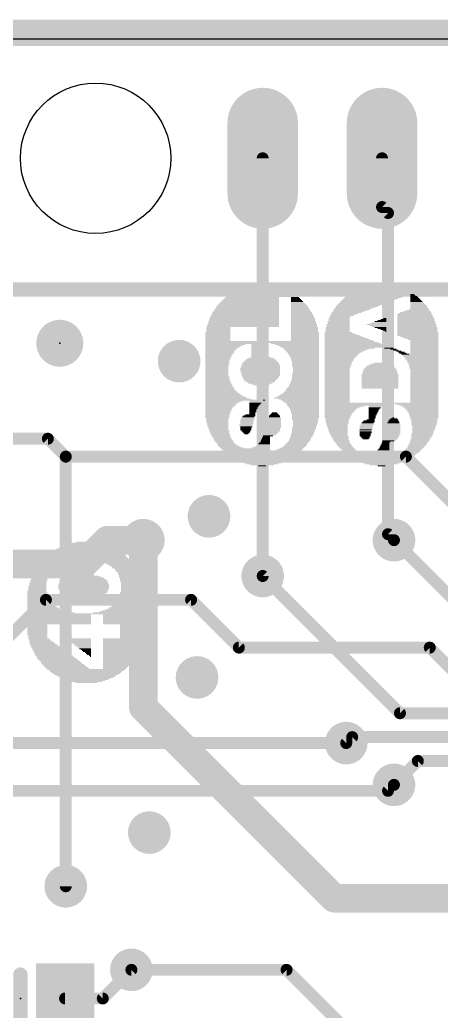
# Model space of a CAD drawing. Extents: x -3.3 to 69.5, y -0.4 to 53.7.
# Drawn here: x 13.63 to 22.59, y 32.65 to 53.75 of the extents above; entities that cross this region are included whole.
import ezdxf

# ---------------------------------------------------------------- set-up
doc = ezdxf.new("R2010")
doc.units = 0
for name, color, linetype in [('1', 12, 'CONTINUOUS'), ('16', 132, 'CONTINUOUS'), ('17', 110, 'CONTINUOUS'), ('18', 3, 'CONTINUOUS'), ('20', 53, 'CONTINUOUS'), ('200', 4, 'CONTINUOUS'), ('21', 40, 'CONTINUOUS'), ('23', 53, 'CONTINUOUS')]:
    doc.layers.add(name, color=color, linetype=linetype)

# ---------------------------------------------------------------- blocks, each defined once
blk = doc.blocks.new('PIE')
at = {"const_width": 0.5}
blk.add_lwpolyline([(0, -0.25, 1), (0, 0.25, 1), (0, -0.25)], format="xyb", dxfattribs=at)
blk = doc.blocks.new('LONGP100')
at = {"const_width": 1}
blk.add_lwpolyline([(-0.5, 0), (0.5, 0)], dxfattribs=at)
at = {"const_width": 0.5}
for points in [[(-0.5, 0.25, 1), (-0.5, -0.25)], [(0.5, -0.25, 1), (0.5, 0.25)]]:
    blk.add_lwpolyline(points, format="xyb", dxfattribs=at)
blk = doc.blocks.new('RECT')
blk.add_solid([(-0.5, -0.5), (0.5, -0.5), (-0.5, 0.5), (0.5, 0.5)])
blk = doc.blocks.new('ROUNDV')
at = {"const_width": 0.5}
blk.add_lwpolyline([(0, -0.25, 1), (0, 0.25, 1), (0, -0.25)], format="xyb", dxfattribs=at)

msp = doc.modelspace()

# ---------------------------------------------------------------- linework, layer by layer
at = {"layer": '1'}
for points, const_width in [([(0.762, 53.594), (69.342, 53.594)], 0.3048), ([(18.796, 41.91), (18.796, 50.8)], 0.254), ([(21.336, 49.762), (21.336, 50.8)], 0.254), ([(21.463, 49.635), (21.336, 49.762)], 0.254), ([(21.463, 42.799), (21.463, 49.635)], 0.254), ([(15.494, 42.672), (14.986, 42.164)], 0.6096), ([(16.256, 42.672), (15.494, 42.672)], 0.6096), ([(21.59, 42.672), (21.463, 42.799)], 0.254), ([(14.986, 42.164), (13.208, 42.164)], 0.6096), ([(14.182, 41.402), (13.053, 40.273)], 0.254), ([(17.272, 41.402), (14.182, 41.402)], 0.254), ([(18.288, 40.386), (17.272, 41.402)], 0.254), ([(22.352, 40.386), (18.288, 40.386)], 0.254), ([(23.622, 39.116), (22.352, 40.386)], 0.254), ([(20.574, 38.354), (7.33, 38.354)], 0.254), ([(21.59, 37.465), (21.463, 37.338)], 0.254), ([(21.463, 37.338), (7.493, 37.338)], 0.254), ([(15.3924, 32.9184), (16.002, 33.528)], 0.254), ([(14.5898, 32.9184), (15.3924, 32.9184)], 0.254)]:
    msp.add_lwpolyline(points, dxfattribs=dict(at, const_width=const_width))
for points, const_width in [([(18.8595, 50.8, 1), (18.7325, 50.8)], 0.127), ([(21.3995, 50.8, 1), (21.2725, 50.8)], 0.127), ([(21.3809, 49.8069, 1), (21.2911, 49.7171)], 0.127), ([(21.2725, 49.762, 1), (21.3995, 49.762)], 0.127), ([(21.5265, 49.635, 1), (21.3995, 49.635)], 0.127), ([(21.4181, 49.5901, 1), (21.5079, 49.6799)], 0.127), ([(15.494, 42.8244, 1), (15.494, 42.5196)], 0.3048), ([(15.6018, 42.5642, 1), (15.3862, 42.7798)], 0.3048), ([(16.256, 42.5196, 1), (16.256, 42.8244)], 0.3048), ([(21.5079, 42.8439, 1), (21.4181, 42.7541)], 0.127), ([(21.3995, 42.799, 1), (21.5265, 42.799)], 0.127), ([(21.5451, 42.6271, 1), (21.6349, 42.7169)], 0.127), ([(14.8782, 42.2718, 1), (15.0938, 42.0562)], 0.3048), ([(14.986, 42.0116, 1), (14.986, 42.3164)], 0.3048), ([(18.7325, 41.91, 1), (18.8595, 41.91)], 0.127), ([(14.182, 41.4655, 1), (14.182, 41.3385)], 0.127), ([(14.2269, 41.3571, 1), (14.1371, 41.4469)], 0.127), ([(17.3169, 41.4469, 1), (17.2271, 41.3571)], 0.127), ([(17.272, 41.3385, 1), (17.272, 41.4655)], 0.127), ([(18.288, 40.4495, 1), (18.288, 40.3225)], 0.127), ([(22.3969, 40.4309, 1), (22.3071, 40.3411)], 0.127), ([(22.352, 40.3225, 1), (22.352, 40.4495)], 0.127), ([(18.2431, 40.3411, 1), (18.3329, 40.4309)], 0.127), ([(20.574, 38.2905, 1), (20.574, 38.4175)], 0.127), ([(21.6349, 37.4201, 1), (21.5451, 37.5099)], 0.127), ([(21.4181, 37.3829, 1), (21.5079, 37.2931)], 0.127), ([(21.463, 37.2745, 1), (21.463, 37.4015)], 0.127), ([(16.0469, 33.4831, 1), (15.9571, 33.5729)], 0.127), ([(14.5898, 32.9819, 1), (14.5898, 32.8549)], 0.127), ([(15.3475, 32.9633, 1), (15.4373, 32.8735)], 0.127), ([(15.3924, 32.8549, 1), (15.3924, 32.9819)], 0.127)]:
    msp.add_lwpolyline(points, format="xyb", dxfattribs=dict(at, const_width=const_width))
at = {"layer": '16'}
for points, const_width in [([(0.254, 53.34), (68.834, 53.34)], 0.3048), ([(28.956, 48.006), (13.462, 48.006)], 0.3048), ([(14.224, 44.831), (13.081, 44.831)], 0.254), ([(14.605, 44.45), (14.224, 44.831)], 0.254), ([(14.605, 35.306), (14.605, 44.45)], 0.254), ([(14.605, 44.45), (21.844, 44.45)], 0.254), ([(21.844, 44.45), (25.4, 40.894)], 0.254), ([(16.256, 39.116), (16.256, 42.672)], 0.6096), ([(24.765, 39.497), (21.59, 42.672)], 0.254), ([(21.717, 38.989), (18.796, 41.91)], 0.254), ([(20.32, 35.052), (16.256, 39.116)], 0.6096), ([(47.117, 38.989), (21.717, 38.989)], 0.254), ([(20.701, 38.481), (20.574, 38.354)], 0.254), ([(48.641, 38.481), (20.701, 38.481)], 0.254), ([(22.098, 37.973), (21.59, 37.465)], 0.254), ([(47.879, 37.973), (22.098, 37.973)], 0.254), ([(29.21, 35.052), (20.32, 35.052)], 0.6096), ([(19.304, 33.528), (16.002, 33.528)], 0.254), ([(22.098, 30.734), (19.304, 33.528)], 0.254)]:
    msp.add_lwpolyline(points, dxfattribs=dict(at, const_width=const_width))
for points, const_width in [([(14.2689, 44.8759, 1), (14.1791, 44.7861)], 0.127), ([(14.224, 44.7675, 1), (14.224, 44.8945)], 0.127), ([(14.6685, 44.45, 1), (14.5415, 44.45)], 0.127), ([(14.605, 44.5135, 1), (14.605, 44.3865)], 0.127), ([(14.5601, 44.4051, 1), (14.6499, 44.4949)], 0.127), ([(21.8889, 44.4949, 1), (21.7991, 44.4051)], 0.127), ([(21.844, 44.3865, 1), (21.844, 44.5135)], 0.127), ([(16.4084, 42.672, 1), (16.1036, 42.672)], 0.3048), ([(21.6349, 42.7169, 1), (21.5451, 42.6271)], 0.127), ([(18.8409, 41.9549, 1), (18.7511, 41.8651)], 0.127), ([(16.3638, 39.2238, 1), (16.1482, 39.0082)], 0.3048), ([(16.1036, 39.116, 1), (16.4084, 39.116)], 0.3048), ([(21.717, 39.0525, 1), (21.717, 38.9255)], 0.127), ([(21.6721, 38.9441, 1), (21.7619, 39.0339)], 0.127), ([(20.5291, 38.3989, 1), (20.6189, 38.3091)], 0.127), ([(20.701, 38.5445, 1), (20.701, 38.4175)], 0.127), ([(20.7459, 38.4361, 1), (20.6561, 38.5259)], 0.127), ([(22.098, 38.0365, 1), (22.098, 37.9095)], 0.127), ([(22.1429, 37.9281, 1), (22.0531, 38.0179)], 0.127), ([(21.5451, 37.5099, 1), (21.6349, 37.4201)], 0.127), ([(14.5415, 35.306, 1), (14.6685, 35.306)], 0.127), ([(20.32, 35.2044, 1), (20.32, 34.8996)], 0.3048), ([(20.2122, 34.9442, 1), (20.4278, 35.1598)], 0.3048), ([(16.002, 33.5915, 1), (16.002, 33.4645)], 0.127), ([(19.3489, 33.5729, 1), (19.2591, 33.4831)], 0.127), ([(19.304, 33.4645, 1), (19.304, 33.5915)], 0.127)]:
    msp.add_lwpolyline(points, format="xyb", dxfattribs=dict(at, const_width=const_width))
at = {"layer": '20'}
msp.add_line((1, 53.34), (64.516, 53.34), dxfattribs=at)
msp.add_circle((15.24, 50.8), 1.6, dxfattribs=at)
at = {"layer": '21', "const_width": 0.3048}
msp.add_lwpolyline([(13.6398, 33.4264), (13.6398, 32.4104)], dxfattribs=at)
at = {"layer": '21', "const_width": 0.1524}
msp.add_lwpolyline([(13.716, 33.4264, 1), (13.5636, 33.4264)], format="xyb", dxfattribs=at)
at = {"layer": '23'}
for p in [(14.478, 46.863), (13.6398, 32.9184)]:
    msp.add_point(p, dxfattribs=at)

# ---------------------------------------------------------------- block references
at = {"layer": '1'}
msp.add_blockref('PIE', (14.478, 46.863), dxfattribs=at)
at = {"layer": '1', "xscale": 1.24, "yscale": 1.5}
msp.add_blockref('RECT', (14.5898, 32.9184), dxfattribs=at)
at = {"layer": '17', "xscale": 1.5, "yscale": 1.5, "rotation": 90}
for p in [(18.796, 50.8), (18.796, 50.8), (21.336, 50.8), (21.336, 50.8)]:
    msp.add_blockref('LONGP100', p, dxfattribs=at)
at = {"layer": '18', "xscale": 0.9064, "yscale": 0.9064}
for p in [(17.018, 46.482), (17.018, 46.482), (17.653, 43.18), (17.653, 43.18), (16.256, 42.672), (16.256, 42.672), (21.59, 42.672), (21.59, 42.672), (18.796, 41.91), (18.796, 41.91), (17.399, 39.751), (17.399, 39.751), (20.574, 38.354), (20.574, 38.354), (21.59, 37.465), (21.59, 37.465), (16.383, 36.449), (16.383, 36.449), (14.605, 35.306), (14.605, 35.306), (16.002, 33.528), (16.002, 33.528)]:
    msp.add_blockref('ROUNDV', p, dxfattribs=at)
at = {"layer": '200', "yscale": 0.0212}
for p, xscale in [((18.7847, 48.1099), 0.2963), ((21.3246, 48.1099), 0.2963), ((18.7847, 47.8983), 1.3969), ((18.7847, 47.9194), 1.3546), ((18.7847, 47.9406), 1.27), ((18.7847, 47.9617), 1.1853), ((18.7847, 47.9829), 1.143), ((18.7741, 48.0041), 1.0371), ((18.7847, 48.0252), 0.9313), ((18.7847, 48.0464), 0.8466), ((18.7847, 48.0676), 0.7196), ((18.7847, 48.0887), 0.5503), ((21.2717, 47.8983), 1.2911), ((21.3246, 47.9194), 1.3546), ((21.3246, 47.9406), 1.27), ((21.3246, 47.9617), 1.1853), ((21.3246, 47.9829), 1.143), ((21.314, 48.0041), 1.0371), ((21.3246, 48.0252), 0.9313), ((21.3246, 48.0464), 0.8466), ((21.3246, 48.0676), 0.7196), ((21.3246, 48.0887), 0.5503), ((21.9807, 47.8983), 0.0847), ((18.4989, 47.6866), 1.2911), ((18.5095, 47.7078), 1.2699), ((18.5201, 47.7289), 1.2488), ((18.5307, 47.7501), 1.2276), ((18.5413, 47.7713), 1.2065), ((18.5518, 47.7924), 1.1853), ((18.5624, 47.8136), 1.1641), ((18.573, 47.8348), 1.143), ((18.7847, 47.8559), 1.5239), ((18.7847, 47.8771), 1.4393), ((19.4831, 47.8348), 0.1693), ((19.4937, 47.8136), 0.1905), ((19.5043, 47.7924), 0.2117), ((19.5149, 47.7713), 0.2328), ((19.5255, 47.7501), 0.254), ((19.5361, 47.7289), 0.2752), ((19.5466, 47.7078), 0.2963), ((19.5572, 47.6866), 0.3175), ((20.8695, 47.6866), 0.9525), ((20.9118, 47.7078), 0.9948), ((20.9436, 47.7289), 1.016), ((20.9859, 47.7501), 1.0583), ((21.0282, 47.7713), 1.1006), ((21.06, 47.7924), 1.1218), ((21.1023, 47.8136), 1.1641), ((21.1447, 47.8348), 1.2065), ((21.1764, 47.8559), 1.2276), ((21.2293, 47.8771), 1.2488), ((22.023, 47.8348), 0.1693), ((22.0336, 47.8136), 0.1905), ((22.0442, 47.7924), 0.2117), ((22.0865, 47.7078), 0.2963), ((22.0971, 47.6866), 0.3175), ((21.9913, 47.8771), 0.1058), ((22.0125, 47.8559), 0.1482), ((22.0548, 47.7713), 0.2328), ((22.0654, 47.7501), 0.254), ((22.076, 47.7289), 0.2752), ((18.4248, 47.4749), 1.4393), ((18.4354, 47.5173), 1.4181), ((18.4354, 47.4961), 1.4181), ((18.446, 47.5384), 1.3969), ((18.4566, 47.5808), 1.3758), ((18.4566, 47.5596), 1.3758), ((18.4672, 47.6019), 1.3546), ((18.4778, 47.6443), 1.3334), ((18.4778, 47.6231), 1.3334), ((18.4883, 47.6654), 1.3123), ((19.5678, 47.6654), 0.3387), ((19.5784, 47.6443), 0.3598), ((19.5784, 47.6231), 0.3598), ((19.589, 47.6019), 0.381), ((19.5995, 47.5808), 0.4021), ((19.5995, 47.5596), 0.4021), ((19.6101, 47.5384), 0.4233), ((19.6207, 47.5173), 0.4445), ((19.6207, 47.4961), 0.4445), ((19.6313, 47.4749), 0.4656), ((20.5097, 47.4749), 0.5291), ((20.552, 47.4961), 0.5715), ((20.5838, 47.5173), 0.635), ((20.6155, 47.5384), 0.6561), ((20.6896, 47.5808), 0.762), ((20.6578, 47.5596), 0.6985), ((20.7213, 47.6019), 0.7831), ((20.7954, 47.6443), 0.889), ((20.7637, 47.6231), 0.8255), ((20.8272, 47.6654), 0.9101), ((22.0336, 47.4749), 0.7408), ((22.0336, 47.4961), 0.6985), ((22.0548, 47.5173), 0.6561), ((22.076, 47.5384), 0.5715), ((22.0971, 47.5596), 0.4868), ((22.1289, 47.5808), 0.4233), ((22.1077, 47.6654), 0.3387), ((22.1183, 47.6443), 0.3598), ((22.1183, 47.6231), 0.3598), ((22.1289, 47.6019), 0.381), ((18.3825, 47.2633), 1.5239), ((18.3931, 47.3268), 1.5028), ((18.3931, 47.3056), 1.5028), ((18.3931, 47.2844), 1.5028), ((18.4037, 47.3903), 1.4816), ((18.4037, 47.3691), 1.4816), ((18.4037, 47.3479), 1.4816), ((18.4143, 47.4326), 1.4604), ((18.4143, 47.4114), 1.4604), ((18.4248, 47.4538), 1.4393), ((19.6313, 47.4538), 0.4656), ((19.6419, 47.4326), 0.4868), ((19.6419, 47.4114), 0.4868), ((19.6525, 47.3903), 0.508), ((19.6525, 47.3691), 0.508), ((19.6525, 47.3479), 0.508), ((19.663, 47.3268), 0.5291), ((19.663, 47.3056), 0.5291), ((19.663, 47.2844), 0.5291), ((19.6736, 47.2633), 0.5503), ((20.4039, 47.2633), 0.4868), ((20.4144, 47.3268), 0.4657), ((20.4144, 47.3056), 0.4657), ((20.4144, 47.2844), 0.4657), ((20.425, 47.3903), 0.4445), ((20.425, 47.3691), 0.4445), ((20.425, 47.3479), 0.4445), ((20.4462, 47.4326), 0.4445), ((20.4356, 47.4114), 0.4233), ((20.4885, 47.4538), 0.4868), ((21.2187, 47.2633), 0.4233), ((21.2505, 47.2844), 0.3598), ((21.2822, 47.3056), 0.2963), ((21.3034, 47.3268), 0.254), ((21.3351, 47.3479), 0.1905), ((21.3669, 47.3691), 0.127), ((21.3986, 47.3903), 0.0635), ((22.0336, 47.4538), 0.7408), ((22.0442, 47.4326), 0.762), ((22.0442, 47.4114), 0.762), ((22.0548, 47.3903), 0.7831), ((22.0548, 47.3691), 0.7831), ((22.0548, 47.3479), 0.7831), ((22.0654, 47.3268), 0.8043), ((22.0654, 47.3056), 0.8043), ((22.0654, 47.2844), 0.8043), ((22.076, 47.2633), 0.8255), ((17.8428, 47.0939), 0.5291), ((17.8428, 47.0728), 0.5291), ((17.8428, 47.0516), 0.5291), ((17.8534, 47.1998), 0.508), ((17.8534, 47.1786), 0.508), ((17.8534, 47.1574), 0.508), ((17.8534, 47.1363), 0.508), ((17.8534, 47.1151), 0.508), ((18.3825, 47.2421), 1.5239), ((18.3825, 47.2209), 1.5239), ((19.6736, 47.2421), 0.5503), ((19.6736, 47.2209), 0.5503), ((19.6842, 47.1998), 0.5715), ((19.6842, 47.1786), 0.5715), ((19.6842, 47.1574), 0.5715), ((19.6842, 47.1363), 0.5715), ((19.6842, 47.1151), 0.5715), ((19.6948, 47.0939), 0.5926), ((19.6948, 47.0728), 0.5926), ((19.6948, 47.0516), 0.5926), ((20.4038, 47.0939), 0.5715), ((20.425, 47.0728), 0.6138), ((20.4568, 47.0516), 0.6773), ((20.3933, 47.1998), 0.508), ((20.3933, 47.1786), 0.508), ((20.3933, 47.1574), 0.508), ((20.3933, 47.1363), 0.508), ((20.3933, 47.1151), 0.508), ((20.4039, 47.2421), 0.4868), ((20.4039, 47.2209), 0.4868), ((21.2505, 47.2421), 0.3598), ((21.2717, 47.2209), 0.3175), ((21.3034, 47.1998), 0.254), ((21.3351, 47.1786), 0.1905), ((21.3669, 47.1574), 0.127), ((21.3986, 47.1363), 0.0635), ((21.4198, 47.1151), 0.0212), ((22.0865, 47.1998), 0.8466), ((22.0865, 47.1786), 0.8466), ((22.0865, 47.1574), 0.8466), ((22.0865, 47.1363), 0.8466), ((22.0865, 47.1151), 0.8466), ((22.0971, 47.0939), 0.8678), ((22.0971, 47.0728), 0.8678), ((22.0971, 47.0516), 0.8678), ((22.076, 47.2421), 0.8255), ((22.076, 47.2209), 0.8255), ((18.0015, 46.84), 0.8466), ((17.8428, 47.0305), 0.5291), ((17.8428, 47.0093), 0.5291), ((17.8428, 46.9881), 0.5291), ((17.8428, 46.967), 0.5291), ((17.8428, 46.9458), 0.5291), ((17.8428, 46.9246), 0.5291), ((18.7847, 46.9035), 2.4129), ((18.7847, 46.8823), 2.4129), ((18.2344, 46.8611), 1.3123), ((18.7212, 46.84), 0.3387), ((19.4831, 46.8611), 1.016), ((19.5255, 46.84), 0.9313), ((19.6948, 47.0305), 0.5926), ((19.6948, 47.0093), 0.5926), ((19.6948, 46.9881), 0.5926), ((19.6948, 46.967), 0.5926), ((19.6948, 46.9458), 0.5926), ((19.6948, 46.9246), 0.5926), ((20.4885, 47.0305), 0.7408), ((20.5097, 47.0093), 0.7831), ((20.5414, 46.9881), 0.8466), ((20.5732, 46.967), 0.9101), ((20.5943, 46.9458), 0.9525), ((20.6261, 46.9246), 1.016), ((20.6473, 46.9035), 1.0583), ((20.679, 46.8823), 1.1218), ((20.7108, 46.8611), 1.1853), ((20.7319, 46.84), 1.2276), ((22.0971, 47.0305), 0.8678), ((22.1289, 47.0093), 0.8043), ((22.15, 46.9881), 0.762), ((22.1818, 46.967), 0.6985), ((22.2135, 46.9458), 0.635), ((22.2347, 46.9246), 0.5926), ((22.2347, 46.9035), 0.5926), ((22.2347, 46.8823), 0.5926), ((22.2347, 46.8611), 0.5926), ((22.2347, 46.84), 0.5926), ((17.9486, 46.7976), 0.7408), ((17.938, 46.7765), 0.7196), ((17.9169, 46.7553), 0.6773), ((17.8957, 46.713), 0.635), ((17.8851, 46.6918), 0.6138), ((17.8851, 46.6706), 0.6138), ((17.8745, 46.6495), 0.5926), ((17.9698, 46.8188), 0.7831), ((17.9063, 46.7341), 0.6561), ((17.864, 46.6283), 0.5715), ((18.7212, 46.8188), 0.3387), ((18.7212, 46.7976), 0.3387), ((18.7212, 46.7765), 0.3387), ((18.7212, 46.7553), 0.3387), ((18.7212, 46.7341), 0.3387), ((18.7212, 46.713), 0.3387), ((18.7212, 46.6918), 0.3387), ((18.7212, 46.6706), 0.3387), ((18.7212, 46.6495), 0.3387), ((18.7212, 46.6283), 0.3387), ((19.5572, 46.8188), 0.8678), ((19.5784, 46.7976), 0.8255), ((19.589, 46.7765), 0.8043), ((19.6101, 46.7553), 0.762), ((19.6207, 46.7341), 0.7408), ((19.6313, 46.713), 0.7196), ((19.6419, 46.6918), 0.6985), ((19.6525, 46.6706), 0.6773), ((19.663, 46.6495), 0.6561), ((19.663, 46.6283), 0.6561), ((20.7637, 46.8188), 1.2911), ((20.7954, 46.7976), 1.3546), ((20.8166, 46.7765), 1.3969), ((20.6473, 46.7553), 1.0583), ((20.5838, 46.7341), 0.9313), ((20.552, 46.713), 0.8678), ((20.5308, 46.6918), 0.8255), ((20.5097, 46.6706), 0.7831), ((20.4885, 46.6495), 0.7408), ((20.4779, 46.6283), 0.7196), ((21.4833, 46.7553), 0.1905), ((21.5786, 46.7341), 0.127), ((21.6315, 46.713), 0.1058), ((21.695, 46.6918), 0.1058), ((21.7479, 46.6706), 0.127), ((21.7796, 46.6495), 0.1482), ((21.8325, 46.6283), 0.1693), ((22.2347, 46.8188), 0.5926), ((22.2347, 46.7976), 0.5926), ((22.2347, 46.7765), 0.5926), ((22.2347, 46.7553), 0.5926), ((22.2347, 46.7341), 0.5926), ((22.2347, 46.713), 0.5926), ((22.2347, 46.6918), 0.5926), ((22.2347, 46.6706), 0.5926), ((22.2347, 46.6495), 0.5926), ((22.2347, 46.6283), 0.5926), ((17.8322, 46.5013), 0.508), ((17.8322, 46.4801), 0.508), ((17.8322, 46.459), 0.508), ((17.8322, 46.4378), 0.508), ((17.8322, 46.4166), 0.508), ((17.864, 46.6071), 0.5715), ((17.8534, 46.586), 0.5503), ((17.8534, 46.5648), 0.5503), ((17.8428, 46.5436), 0.5291), ((17.8428, 46.5225), 0.5291), ((18.7529, 46.4378), 0.7831), ((18.7529, 46.4166), 0.7831), ((18.7529, 46.459), 0.7408), ((18.7529, 46.4801), 0.6985), ((18.7529, 46.5013), 0.6561), ((18.7529, 46.5225), 0.6138), ((18.7529, 46.5436), 0.5291), ((18.7212, 46.6071), 0.3387), ((18.7212, 46.586), 0.3387), ((18.7529, 46.5648), 0.4021), ((19.6736, 46.6071), 0.635), ((19.6842, 46.586), 0.6138), ((19.6842, 46.5648), 0.6138), ((19.6948, 46.5436), 0.5926), ((19.6948, 46.5225), 0.5926), ((19.6948, 46.5013), 0.5926), ((19.7054, 46.4801), 0.5715), ((19.7054, 46.459), 0.5715), ((19.7054, 46.4378), 0.5715), ((19.7054, 46.4166), 0.5715), ((20.4673, 46.6071), 0.6985), ((20.4568, 46.586), 0.6773), ((20.4462, 46.5648), 0.6561), ((20.4356, 46.5436), 0.635), ((20.425, 46.5225), 0.6138), ((20.425, 46.5013), 0.6138), ((20.4144, 46.4801), 0.5926), ((20.4038, 46.459), 0.5715), ((20.4038, 46.4378), 0.5715), ((20.4038, 46.4166), 0.5715), ((21.3034, 46.4166), 0.4233), ((21.3034, 46.4378), 0.2963), ((22.15, 46.6071), 0.762), ((22.1606, 46.586), 0.7408), ((22.1712, 46.5648), 0.7196), ((22.1818, 46.5436), 0.6985), ((22.1818, 46.5225), 0.6985), ((22.1924, 46.5013), 0.6773), ((22.2029, 46.4801), 0.6561), ((22.2029, 46.459), 0.6561), ((22.2135, 46.4378), 0.635), ((22.2135, 46.4166), 0.635), ((17.8216, 46.3955), 0.4868), ((17.8216, 46.3743), 0.4868), ((17.8216, 46.3531), 0.4868), ((17.8216, 46.332), 0.4868), ((17.8216, 46.3108), 0.4868), ((17.8216, 46.2896), 0.4868), ((17.8216, 46.2685), 0.4868), ((17.8216, 46.2473), 0.4868), ((17.8216, 46.2262), 0.4868), ((17.8216, 46.205), 0.4868), ((18.7423, 46.332), 0.8466), ((18.7423, 46.3108), 0.8466), ((18.7423, 46.2896), 0.8466), ((18.7423, 46.2685), 0.8466), ((18.7529, 46.3955), 0.8255), ((18.7529, 46.3743), 0.8255), ((18.7529, 46.3531), 0.8255), ((18.7529, 46.2473), 0.8255), ((18.7529, 46.2262), 0.8255), ((18.7529, 46.205), 0.8255), ((19.7054, 46.3955), 0.5715), ((19.7054, 46.3743), 0.5715), ((19.7054, 46.205), 0.5715), ((19.716, 46.3531), 0.5503), ((19.716, 46.332), 0.5503), ((19.716, 46.3108), 0.5503), ((19.716, 46.2896), 0.5503), ((19.716, 46.2685), 0.5503), ((19.716, 46.2473), 0.5503), ((19.716, 46.2262), 0.5503), ((20.3933, 46.3955), 0.5503), ((20.3933, 46.3743), 0.5503), ((20.3933, 46.3531), 0.5503), ((20.3827, 46.332), 0.5292), ((20.3827, 46.3108), 0.5292), ((20.3827, 46.2896), 0.5292), ((20.3827, 46.2685), 0.5292), ((20.3827, 46.2473), 0.5292), ((20.3827, 46.2262), 0.5292), ((20.3827, 46.205), 0.5292), ((21.2928, 46.205), 0.7831), ((21.2928, 46.2685), 0.7408), ((21.2928, 46.2473), 0.7408), ((21.2928, 46.2262), 0.7408), ((21.2928, 46.3108), 0.6985), ((21.2928, 46.2896), 0.6985), ((21.2928, 46.332), 0.6561), ((21.2928, 46.3531), 0.6138), ((21.2928, 46.3743), 0.5715), ((21.3034, 46.3955), 0.508), ((22.2241, 46.3955), 0.6138), ((22.2241, 46.3743), 0.6138), ((22.2241, 46.3531), 0.6138), ((22.2241, 46.332), 0.6138), ((22.2347, 46.3108), 0.5926), ((22.2347, 46.2896), 0.5926), ((22.2347, 46.2685), 0.5926), ((22.2347, 46.2473), 0.5926), ((22.2347, 46.2262), 0.5926), ((22.2347, 46.205), 0.5926), ((17.8216, 46.1838), 0.4868), ((17.8322, 46.1627), 0.508), ((17.8322, 46.1415), 0.508), ((17.8322, 46.1203), 0.508), ((17.8322, 46.0992), 0.508), ((17.8428, 46.078), 0.5291), ((17.8428, 46.0568), 0.5291), ((17.8428, 46.0357), 0.5291), ((17.8534, 46.0145), 0.5503), ((17.8534, 45.9933), 0.5503), ((18.7529, 46.1838), 0.8255), ((18.7529, 46.1627), 0.7831), ((18.7529, 46.1415), 0.7831), ((18.7529, 46.1203), 0.7408), ((18.7423, 46.0992), 0.7196), ((18.7423, 46.078), 0.6773), ((18.7423, 46.0568), 0.635), ((18.7529, 46.0357), 0.5715), ((18.7423, 46.0145), 0.508), ((18.7529, 45.9933), 0.4021), ((19.6842, 46.0145), 0.6138), ((19.6842, 45.9933), 0.6138), ((19.6948, 46.078), 0.5926), ((19.6948, 46.0568), 0.5926), ((19.6948, 46.0357), 0.5926), ((19.7054, 46.1838), 0.5715), ((19.7054, 46.1627), 0.5715), ((19.7054, 46.1415), 0.5715), ((19.7054, 46.1203), 0.5715), ((19.7054, 46.0992), 0.5715), ((20.3827, 46.1838), 0.5292), ((20.3827, 46.1627), 0.5292), ((20.3827, 46.1415), 0.5292), ((20.3827, 46.1203), 0.5292), ((20.3827, 46.0992), 0.5292), ((20.3827, 46.078), 0.5292), ((20.3827, 46.0568), 0.5292), ((20.3827, 46.0357), 0.5292), ((20.3827, 46.0145), 0.5292), ((20.3827, 45.9933), 0.5292), ((21.2928, 46.1838), 0.7831), ((21.2928, 46.1627), 0.7831), ((21.2928, 46.1415), 0.7831), ((21.2928, 46.1203), 0.7831), ((21.2928, 46.0992), 0.7831), ((21.2928, 46.078), 0.7831), ((21.2928, 46.0568), 0.7831), ((21.2928, 46.0357), 0.7831), ((21.2928, 46.0145), 0.7831), ((21.2928, 45.9933), 0.7831), ((22.2347, 46.1838), 0.5926), ((22.2347, 46.1627), 0.5926), ((22.2347, 46.1415), 0.5926), ((22.2347, 46.1203), 0.5926), ((22.2347, 46.0992), 0.5926), ((22.2347, 46.078), 0.5926), ((22.2347, 46.0568), 0.5926), ((22.2347, 46.0357), 0.5926), ((22.2347, 46.0145), 0.5926), ((22.2347, 45.9933), 0.5926), ((17.8745, 45.9298), 0.5926), ((17.8851, 45.9087), 0.6138), ((17.8851, 45.8875), 0.6138), ((17.8957, 45.8663), 0.635), ((17.9169, 45.824), 0.6773), ((17.9275, 45.8028), 0.6985), ((17.9486, 45.7817), 0.7408), ((17.864, 45.9722), 0.5715), ((17.864, 45.951), 0.5715), ((17.9063, 45.8452), 0.6561), ((18.7529, 45.9722), 0.2752), ((19.589, 45.7817), 0.8043), ((19.6101, 45.8028), 0.762), ((19.6207, 45.824), 0.7408), ((19.6313, 45.8452), 0.7196), ((19.6419, 45.8875), 0.6985), ((19.6419, 45.8663), 0.6985), ((19.6525, 45.9087), 0.6773), ((19.663, 45.9298), 0.6561), ((19.6736, 45.9722), 0.635), ((19.6736, 45.951), 0.635), ((20.3827, 45.9722), 0.5292), ((20.3827, 45.951), 0.5292), ((20.3827, 45.9298), 0.5292), ((20.3827, 45.9087), 0.5292), ((20.3827, 45.8875), 0.5292), ((20.3827, 45.8663), 0.5292), ((20.3827, 45.8452), 0.5292), ((20.3827, 45.824), 0.5292), ((20.3827, 45.8028), 0.5292), ((20.3827, 45.7817), 0.5292), ((21.2928, 45.9722), 0.7831), ((21.2928, 45.951), 0.7831), ((21.2928, 45.9298), 0.7831), ((21.2928, 45.9087), 0.7831), ((22.2347, 45.9722), 0.5926), ((22.2347, 45.951), 0.5926), ((22.2347, 45.9298), 0.5926), ((22.2347, 45.9087), 0.5926), ((22.2347, 45.8875), 0.5926), ((22.2347, 45.8663), 0.5926), ((22.2347, 45.8452), 0.5926), ((22.2347, 45.824), 0.5926), ((22.2347, 45.8028), 0.5926), ((22.2347, 45.7817), 0.5926), ((17.9592, 45.7605), 0.762), ((18.0015, 45.7182), 0.8466), ((18.0227, 45.697), 0.889), ((18.065, 45.6758), 0.9736), ((18.1391, 45.6547), 1.1218), ((17.938, 45.6123), 0.7196), ((17.9169, 45.5912), 0.6773), ((17.9804, 45.7393), 0.8043), ((17.9698, 45.6335), 0.7831), ((17.9063, 45.57), 0.6561), ((18.6577, 45.6335), 0.2963), ((18.6471, 45.6123), 0.2752), ((18.6365, 45.5912), 0.254), ((18.6259, 45.57), 0.2328), ((18.827, 45.6547), 0.0423), ((19.5149, 45.697), 0.9525), ((19.5361, 45.7182), 0.9101), ((19.5572, 45.7393), 0.8678), ((19.5678, 45.6758), 0.8466), ((19.5784, 45.7605), 0.8255), ((19.589, 45.6547), 0.8043), ((19.6101, 45.6335), 0.762), ((19.6207, 45.6123), 0.7408), ((19.6419, 45.5912), 0.6985), ((19.6525, 45.57), 0.6773), ((20.3827, 45.7605), 0.5292), ((20.3827, 45.7393), 0.5292), ((20.3827, 45.7182), 0.5292), ((20.3827, 45.697), 0.5292), ((20.3827, 45.6758), 0.5292), ((20.3827, 45.6547), 0.5292), ((20.3827, 45.6335), 0.5292), ((20.3827, 45.6123), 0.5292), ((21.3246, 45.5912), 2.4129), ((20.806, 45.57), 1.3758), ((22.076, 45.57), 0.9101), ((22.2347, 45.7605), 0.5926), ((22.2347, 45.7393), 0.5926), ((22.2347, 45.7182), 0.5926), ((22.2347, 45.697), 0.5926), ((22.2347, 45.6758), 0.5926), ((22.2347, 45.6547), 0.5926), ((22.2347, 45.6335), 0.5926), ((22.2347, 45.6123), 0.5926), ((17.8957, 45.5488), 0.635), ((17.8851, 45.5277), 0.6138), ((17.8745, 45.5065), 0.5926), ((17.864, 45.4853), 0.5715), ((17.864, 45.4642), 0.5715), ((17.8534, 45.443), 0.5503), ((17.8534, 45.4218), 0.5503), ((17.8428, 45.4007), 0.5291), ((17.8428, 45.3795), 0.5291), ((17.8428, 45.3584), 0.5291), ((18.6153, 45.5488), 0.2117), ((18.5836, 45.443), 0.1482), ((18.5836, 45.4218), 0.1482), ((18.5836, 45.4007), 0.1482), ((18.573, 45.3795), 0.127), ((18.573, 45.3584), 0.127), ((18.6048, 45.5277), 0.1905), ((18.6048, 45.5065), 0.1905), ((18.5942, 45.4853), 0.1693), ((18.5942, 45.4642), 0.1693), ((19.0492, 45.3584), 0.1482), ((19.0492, 45.3795), 0.1058), ((19.6525, 45.5488), 0.6773), ((19.663, 45.5277), 0.6561), ((19.6736, 45.5065), 0.635), ((19.6736, 45.4853), 0.635), ((19.6842, 45.4642), 0.6138), ((19.6842, 45.443), 0.6138), ((19.6948, 45.4218), 0.5926), ((19.6948, 45.4007), 0.5926), ((19.6948, 45.3795), 0.5926), ((19.7054, 45.3584), 0.5715), ((20.7637, 45.5488), 1.2911), ((20.5414, 45.5277), 0.8466), ((20.4991, 45.5065), 0.762), ((20.4779, 45.4853), 0.7196), ((20.4568, 45.4642), 0.6773), ((20.4462, 45.443), 0.6561), ((20.4356, 45.4218), 0.635), ((20.425, 45.4007), 0.6138), ((20.4144, 45.3795), 0.5926), ((20.4038, 45.3584), 0.5715), ((21.187, 45.5065), 0.2752), ((21.1764, 45.4853), 0.254), ((21.1658, 45.4642), 0.2328), ((21.1552, 45.443), 0.2117), ((21.1552, 45.4218), 0.2117), ((21.2082, 45.5277), 0.3175), ((21.1447, 45.4007), 0.1905), ((21.1447, 45.3795), 0.1905), ((21.1341, 45.3584), 0.1693), ((22.1183, 45.5488), 0.8255), ((22.1394, 45.5277), 0.7831), ((22.1606, 45.5065), 0.7408), ((22.1712, 45.4853), 0.7196), ((22.1818, 45.4642), 0.6985), ((22.1924, 45.443), 0.6773), ((22.2029, 45.4218), 0.6561), ((22.2029, 45.4007), 0.6561), ((22.2135, 45.3795), 0.635), ((22.2241, 45.3584), 0.6138), ((17.8322, 45.3372), 0.508), ((17.8322, 45.316), 0.508), ((17.8322, 45.2949), 0.508), ((17.8322, 45.2737), 0.508), ((17.8322, 45.2525), 0.4656), ((17.8322, 45.2314), 0.4656), ((17.8322, 45.2102), 0.4656), ((17.8322, 45.189), 0.4656), ((17.8322, 45.1679), 0.4656), ((17.8428, 45.1467), 0.4445), ((18.4672, 45.2314), 0.2963), ((18.4566, 45.2102), 0.2752), ((18.4566, 45.189), 0.2752), ((18.4566, 45.1679), 0.2752), ((18.4566, 45.1467), 0.2752), ((18.4778, 45.2737), 0.2752), ((18.4778, 45.2525), 0.2752), ((18.4883, 45.2949), 0.254), ((18.5095, 45.316), 0.254), ((18.5307, 45.3372), 0.2117), ((19.0281, 45.1467), 0.3175), ((19.0387, 45.2314), 0.2963), ((19.0387, 45.2102), 0.2963), ((19.0387, 45.189), 0.2963), ((19.0387, 45.1679), 0.2963), ((19.0492, 45.2737), 0.2752), ((19.0492, 45.2525), 0.2752), ((19.0492, 45.316), 0.2328), ((19.0492, 45.2949), 0.2328), ((19.0492, 45.3372), 0.1905), ((19.7054, 45.3372), 0.5715), ((19.7054, 45.316), 0.5715), ((19.7054, 45.2949), 0.5715), ((19.7054, 45.2737), 0.5715), ((19.6948, 45.2525), 0.5503), ((19.6948, 45.2314), 0.5503), ((19.6948, 45.1467), 0.508), ((19.7054, 45.2102), 0.5291), ((19.7054, 45.189), 0.5291), ((19.7054, 45.1679), 0.5291), ((20.4038, 45.3372), 0.5715), ((20.3933, 45.316), 0.5503), ((20.3933, 45.2949), 0.5503), ((20.3827, 45.2737), 0.5292), ((20.3933, 45.2525), 0.508), ((20.3827, 45.2314), 0.4868), ((20.3827, 45.2102), 0.4868), ((20.3827, 45.189), 0.4868), ((20.3827, 45.1679), 0.4868), ((20.3933, 45.1467), 0.4657), ((21.0177, 45.1467), 0.2752), ((21.0282, 45.1679), 0.254), ((21.0494, 45.189), 0.254), ((21.06, 45.2102), 0.2328), ((21.0917, 45.2314), 0.1693), ((21.1235, 45.316), 0.1482), ((21.1235, 45.2949), 0.1482), ((21.1235, 45.2737), 0.1482), ((21.1129, 45.2525), 0.127), ((21.1341, 45.3372), 0.1693), ((21.5891, 45.1467), 0.2752), ((21.5786, 45.1679), 0.254), ((21.5891, 45.189), 0.2328), ((21.5786, 45.2102), 0.2117), ((21.5891, 45.2314), 0.1905), ((21.5891, 45.2525), 0.1482), ((21.5786, 45.2737), 0.0423), ((22.2241, 45.3372), 0.6138), ((22.2241, 45.316), 0.6138), ((22.2241, 45.2525), 0.5715), ((22.2347, 45.2949), 0.5926), ((22.2347, 45.2737), 0.5926), ((22.2347, 45.2314), 0.5503), ((22.2347, 45.2102), 0.5503), ((22.2347, 45.189), 0.5503), ((22.2347, 45.1679), 0.5503), ((22.2241, 45.1467), 0.5291), ((17.8428, 45.1255), 0.4445), ((17.8428, 45.1044), 0.4445), ((17.8534, 45.0832), 0.4233), ((17.8534, 45.062), 0.4233), ((17.8534, 45.0409), 0.4233), ((17.8639, 45.0197), 0.4021), ((17.8745, 44.9985), 0.4233), ((17.8745, 44.9774), 0.4233), ((17.8851, 44.9562), 0.4021), ((17.8851, 44.935), 0.4021), ((18.4354, 45.1255), 0.2752), ((18.4354, 45.1044), 0.2752), ((18.446, 45.0832), 0.254), ((18.4354, 45.062), 0.2328), ((18.4354, 45.0409), 0.2328), ((18.4354, 45.0197), 0.2328), ((18.4354, 44.9985), 0.1905), ((18.446, 44.9774), 0.1693), ((18.446, 44.9562), 0.127), ((18.446, 44.935), 0.0847), ((18.9857, 44.9774), 0.3175), ((18.9752, 44.9562), 0.2963), ((18.9646, 44.935), 0.2752), ((19.0175, 45.062), 0.3387), ((19.0069, 45.0409), 0.3175), ((19.0069, 45.0197), 0.3175), ((19.0069, 44.9985), 0.3175), ((19.0281, 45.1255), 0.3175), ((19.0281, 45.1044), 0.3175), ((19.0281, 45.0832), 0.3175), ((19.6419, 44.935), 0.4868), ((19.6736, 45.062), 0.508), ((19.6736, 45.0409), 0.508), ((19.663, 45.0197), 0.4868), ((19.663, 44.9985), 0.4868), ((19.6525, 44.9774), 0.4657), ((19.6525, 44.9562), 0.4657), ((19.6948, 45.1255), 0.508), ((19.6948, 45.1044), 0.508), ((19.6842, 45.0832), 0.4868), ((20.3827, 45.1255), 0.4445), ((20.3827, 45.1044), 0.4445), ((20.3933, 45.0832), 0.4233), ((20.3933, 45.062), 0.4233), ((20.3933, 45.0409), 0.4233), ((20.4039, 45.0197), 0.4022), ((20.4039, 44.9985), 0.4022), ((20.4039, 44.9774), 0.4022), ((20.4144, 44.9562), 0.381), ((20.4144, 44.935), 0.381), ((20.9753, 44.9985), 0.2752), ((20.9965, 45.1044), 0.2752), ((20.9965, 45.0832), 0.2752), ((20.9965, 45.062), 0.2752), ((20.9965, 45.0409), 0.2752), ((20.9859, 45.0197), 0.254), ((20.9859, 44.9774), 0.254), ((20.9859, 44.9562), 0.254), ((20.9753, 44.935), 0.2328), ((21.0177, 45.1255), 0.2752), ((21.5574, 44.9562), 0.3387), ((21.5574, 44.935), 0.3387), ((21.568, 45.0409), 0.3175), ((21.568, 45.0197), 0.3175), ((21.568, 44.9985), 0.3175), ((21.568, 44.9774), 0.3175), ((21.5786, 45.1044), 0.2963), ((21.5786, 45.0832), 0.2963), ((21.5786, 45.062), 0.2963), ((21.5891, 45.1255), 0.2752), ((22.2241, 45.1255), 0.5291), ((22.1924, 44.935), 0.4656), ((22.2347, 45.1044), 0.508), ((22.2241, 45.0832), 0.4868), ((22.2241, 45.062), 0.4868), ((22.2241, 45.0409), 0.4868), ((22.2135, 45.0197), 0.4656), ((22.2135, 44.9985), 0.4656), ((22.2029, 44.9774), 0.4445), ((22.2029, 44.9562), 0.4445), ((17.9063, 44.9139), 0.4021), ((17.9063, 44.8927), 0.4021), ((17.9169, 44.8715), 0.381), ((17.938, 44.8504), 0.381), ((17.938, 44.8292), 0.381), ((17.9592, 44.808), 0.381), ((17.9698, 44.7869), 0.4022), ((17.9804, 44.7657), 0.381), ((18.0015, 44.7445), 0.381), ((18.0227, 44.7234), 0.381), ((18.827, 44.7234), 0.254), ((18.8376, 44.7445), 0.2328), ((18.8482, 44.7657), 0.2117), ((18.8587, 44.808), 0.1905), ((18.8587, 44.7869), 0.1905), ((18.8693, 44.8504), 0.1693), ((18.8693, 44.8292), 0.1693), ((18.9434, 44.9139), 0.2752), ((18.9117, 44.8927), 0.2117), ((18.8799, 44.8715), 0.1482), ((19.5149, 44.7234), 0.4445), ((19.5361, 44.7445), 0.4445), ((19.5572, 44.7657), 0.4445), ((19.5784, 44.808), 0.4445), ((19.5784, 44.7869), 0.4445), ((19.6101, 44.8715), 0.4656), ((19.5996, 44.8504), 0.4445), ((19.5996, 44.8292), 0.4445), ((19.6313, 44.9139), 0.4656), ((19.6313, 44.8927), 0.4656), ((20.425, 44.9139), 0.3598), ((20.425, 44.8927), 0.3598), ((20.4462, 44.8715), 0.3598), ((20.4568, 44.8504), 0.3387), ((20.4568, 44.8292), 0.3387), ((20.4673, 44.808), 0.3175), ((20.4779, 44.7869), 0.3387), ((20.4885, 44.7657), 0.3175), ((20.4991, 44.7445), 0.2963), ((20.5203, 44.7234), 0.2963), ((20.9753, 44.9139), 0.2328), ((20.9753, 44.8927), 0.2328), ((20.9753, 44.8715), 0.1905), ((20.9859, 44.8504), 0.1693), ((20.9859, 44.8292), 0.127), ((21.4092, 44.7445), 0.1693), ((21.4092, 44.7234), 0.1693), ((21.4727, 44.7869), 0.254), ((21.4304, 44.7657), 0.1693), ((21.5256, 44.8715), 0.3175), ((21.5256, 44.8504), 0.3175), ((21.5151, 44.8292), 0.2963), ((21.5045, 44.808), 0.2752), ((21.5468, 44.9139), 0.3175), ((21.5468, 44.8927), 0.3175), ((22.1077, 44.7445), 0.381), ((22.0971, 44.7234), 0.3598), ((22.1395, 44.808), 0.4022), ((22.1395, 44.7869), 0.4022), ((22.1289, 44.7657), 0.381), ((22.1606, 44.8504), 0.4022), ((22.1606, 44.8292), 0.4022), ((22.1818, 44.9139), 0.4445), ((22.1818, 44.8927), 0.4445), ((22.1712, 44.8715), 0.4233), ((18.0333, 44.7022), 0.4022), ((18.065, 44.681), 0.4233), ((18.0968, 44.6599), 0.4445), ((18.1391, 44.6387), 0.4868), ((18.4354, 44.6175), 1.0371), ((18.446, 44.5964), 1.016), ((18.7847, 44.5752), 1.6509), ((18.7847, 44.5541), 1.6086), ((18.7847, 44.5329), 1.5663), ((18.7741, 44.5117), 1.5028), ((18.7529, 44.6387), 0.4021), ((18.7847, 44.6599), 0.3387), ((18.8058, 44.681), 0.2963), ((18.8164, 44.7022), 0.2752), ((19.3561, 44.5964), 0.5503), ((19.3985, 44.6175), 0.508), ((19.4302, 44.6387), 0.4868), ((19.462, 44.6599), 0.4657), ((19.4831, 44.681), 0.4657), ((19.5043, 44.7022), 0.4656), ((20.5308, 44.7022), 0.3175), ((20.5414, 44.681), 0.2963), ((20.5626, 44.6599), 0.2963), ((20.5838, 44.6387), 0.2963), ((20.6049, 44.6175), 0.2963), ((20.6261, 44.5964), 0.2963), ((20.6473, 44.5752), 0.2963), ((20.6684, 44.5541), 0.2963), ((20.7108, 44.5329), 0.3387), ((21.0282, 44.5117), 0.9313), ((21.314, 44.5329), 0.3598), ((21.3351, 44.5541), 0.3175), ((21.3563, 44.5752), 0.2752), ((21.3669, 44.5964), 0.254), ((21.3775, 44.6175), 0.2328), ((21.3881, 44.6599), 0.2117), ((21.3881, 44.6387), 0.2117), ((21.3986, 44.7022), 0.1905), ((21.3986, 44.681), 0.1905), ((21.896, 44.5117), 0.3387), ((21.9278, 44.5329), 0.3598), ((21.9595, 44.5541), 0.3387), ((21.9807, 44.5752), 0.3387), ((22.0019, 44.5964), 0.3387), ((22.023, 44.6175), 0.3387), ((22.0442, 44.6387), 0.3387), ((22.0548, 44.6599), 0.3598), ((22.0865, 44.7022), 0.381), ((22.076, 44.681), 0.3598), ((18.7847, 44.4906), 1.4393), ((18.7847, 44.4694), 1.3969), ((18.7847, 44.4482), 1.3123), ((18.7847, 44.4271), 1.27), ((18.7847, 44.4059), 1.1853), ((18.7847, 44.3847), 1.1006), ((18.7847, 44.3636), 1.016), ((18.7847, 44.3424), 0.9313), ((18.7847, 44.3212), 0.8043), ((18.7847, 44.3001), 0.6773), ((21.0494, 44.4906), 0.889), ((21.3246, 44.4694), 1.3969), ((21.3246, 44.4482), 1.3123), ((21.3246, 44.4271), 1.27), ((21.3246, 44.4059), 1.1853), ((21.3246, 44.3847), 1.1006), ((21.3246, 44.3636), 1.016), ((21.3246, 44.3424), 0.9313), ((21.3246, 44.3212), 0.8043), ((21.3246, 44.3001), 0.6773), ((21.8537, 44.4906), 0.381), ((18.7847, 44.2789), 0.508), ((18.7847, 44.2577), 0.1693), ((21.3246, 44.2789), 0.508), ((21.3246, 44.2577), 0.1693), ((15.0383, 42.628), 0.4233), ((15.0489, 42.4163), 1.4604), ((15.0383, 42.4375), 1.3969), ((15.0489, 42.4586), 1.3334), ((15.0383, 42.4798), 1.27), ((15.0383, 42.501), 1.1853), ((15.0383, 42.5221), 1.1006), ((15.0383, 42.5433), 1.016), ((15.0383, 42.5645), 0.889), ((15.0489, 42.5856), 0.7831), ((15.0383, 42.6068), 0.635), ((14.3293, 42.2046), 0.4868), ((14.3822, 42.2258), 0.5503), ((14.4457, 42.247), 0.6773), ((15.0383, 42.2681), 1.8203), ((15.0383, 42.2893), 1.7779), ((15.0489, 42.3105), 1.7144), ((15.0489, 42.3316), 1.6721), ((15.0489, 42.3528), 1.6298), ((15.0383, 42.374), 1.5663), ((15.0383, 42.3951), 1.5239), ((15.578, 42.247), 0.7831), ((15.6521, 42.2258), 0.6773), ((15.6945, 42.2046), 0.635), ((14.107, 41.993), 0.3387), ((14.1176, 42.0142), 0.3598), ((14.1388, 42.0353), 0.3598), ((14.1705, 42.0777), 0.381), ((14.1494, 42.0565), 0.3387), ((14.1917, 42.0988), 0.381), ((14.234, 42.1411), 0.4233), ((14.2128, 42.12), 0.381), ((14.2552, 42.1623), 0.4233), ((14.2975, 42.1835), 0.4657), ((15.7262, 42.1835), 0.5715), ((15.758, 42.1623), 0.5503), ((15.7897, 42.1411), 0.5291), ((15.8215, 42.12), 0.508), ((15.832, 42.0988), 0.4868), ((15.8532, 42.0777), 0.4868), ((15.8849, 42.0565), 0.4656), ((15.8849, 42.0353), 0.4656), ((15.9061, 42.0142), 0.4656), ((15.9273, 41.993), 0.4657), ((14.0329, 41.8237), 0.3598), ((14.0329, 41.8025), 0.3598), ((14.0224, 41.7813), 0.3387), ((14.0541, 41.8872), 0.3598), ((14.0435, 41.866), 0.3387), ((14.0435, 41.8448), 0.3387), ((14.0647, 41.9295), 0.3387), ((14.0647, 41.9083), 0.3387), ((14.0859, 41.9718), 0.3387), ((14.0859, 41.9507), 0.3387), ((14.9854, 41.7813), 1.0371), ((14.9854, 41.8237), 0.9948), ((14.9854, 41.8025), 0.9948), ((14.9854, 41.8448), 0.9101), ((14.9854, 41.866), 0.8678), ((14.9854, 41.8872), 0.7831), ((14.9854, 41.9083), 0.6561), ((14.9854, 41.9295), 0.4445), ((15.9484, 41.9507), 0.4657), ((15.9379, 41.9718), 0.4445), ((15.959, 41.9295), 0.4445), ((15.9696, 41.9083), 0.4657), ((15.9696, 41.8872), 0.4657), ((15.9802, 41.866), 0.4445), ((15.9908, 41.8448), 0.4657), ((15.9908, 41.8237), 0.4657), ((15.9908, 41.8025), 0.4657), ((16.0119, 41.7813), 0.4657), ((13.9906, 41.5908), 0.4022), ((13.9906, 41.5697), 0.4022), ((14.0012, 41.6967), 0.381), ((14.0012, 41.6755), 0.381), ((14.0012, 41.6543), 0.381), ((14.0012, 41.6332), 0.381), ((14.0012, 41.612), 0.381), ((14.0118, 41.7602), 0.3598), ((14.0118, 41.739), 0.3598), ((14.0118, 41.7178), 0.3598), ((14.9854, 41.739), 1.0795), ((14.9854, 41.7178), 1.0795), ((14.9854, 41.6967), 1.0795), ((14.9854, 41.6755), 1.0795), ((14.9854, 41.6543), 1.0795), ((14.9854, 41.6332), 1.0795), ((14.9854, 41.7602), 1.0371), ((14.9854, 41.612), 1.0371), ((14.9854, 41.5908), 1.0371), ((14.9854, 41.5697), 0.9948), ((16.0119, 41.7602), 0.4657), ((16.0119, 41.739), 0.4657), ((16.0225, 41.7178), 0.4868), ((16.0225, 41.6967), 0.4868), ((16.0225, 41.6755), 0.4868), ((16.0225, 41.6543), 0.4868), ((16.0331, 41.6332), 0.508), ((16.0331, 41.612), 0.508), ((16.0331, 41.5908), 0.508), ((16.0331, 41.5697), 0.508), ((14.0118, 41.485), 0.4445), ((14.0118, 41.4638), 0.4445), ((14.0118, 41.4427), 0.4445), ((14.0224, 41.4215), 0.4657), ((14.0224, 41.4003), 0.4657), ((14.0329, 41.3792), 0.4868), ((14.0435, 41.358), 0.508), ((14.0012, 41.5485), 0.4233), ((14.0012, 41.5273), 0.4233), ((14.0012, 41.5062), 0.4233), ((14.9854, 41.5485), 0.9948), ((14.9748, 41.5273), 0.9313), ((14.9854, 41.5062), 0.8678), ((14.9854, 41.485), 0.7831), ((14.9854, 41.4638), 0.6561), ((14.9854, 41.4427), 0.4445), ((15.9908, 41.358), 0.635), ((16.0014, 41.3792), 0.6138), ((16.0119, 41.4215), 0.5926), ((16.0119, 41.4003), 0.5926), ((16.0225, 41.485), 0.5715), ((16.0225, 41.4638), 0.5715), ((16.0225, 41.4427), 0.5715), ((16.0225, 41.5485), 0.5291), ((16.0225, 41.5273), 0.5291), ((16.0225, 41.5062), 0.5291), ((14.0435, 41.3368), 0.508), ((14.0964, 41.2522), 0.6138), ((14.1599, 41.1887), 0.7408), ((14.2234, 41.1464), 0.8678), ((14.0541, 41.3157), 0.5291), ((14.0647, 41.2945), 0.5503), ((14.0859, 41.2733), 0.5926), ((14.1176, 41.231), 0.6561), ((14.1282, 41.2099), 0.6773), ((14.1811, 41.1675), 0.7831), ((15.8109, 41.1464), 0.9948), ((15.8426, 41.1675), 0.9313), ((15.8744, 41.1887), 0.8678), ((15.9061, 41.2099), 0.8043), ((15.9167, 41.231), 0.7831), ((15.9379, 41.2522), 0.7408), ((15.9484, 41.2733), 0.7196), ((15.9696, 41.2945), 0.6773), ((15.9802, 41.3157), 0.6561), ((15.9908, 41.3368), 0.635), ((14.2869, 41.1252), 0.9948), ((14.4668, 41.0829), 1.3546), ((14.4668, 41.0617), 1.3546), ((14.4668, 41.0405), 1.3546), ((14.4668, 41.0194), 1.3546), ((14.4668, 40.9982), 1.3546), ((14.4668, 40.977), 1.3546), ((14.4668, 40.9559), 1.3546), ((14.4668, 40.9347), 1.3546), ((15.0489, 41.104), 2.5187), ((15.7474, 41.1252), 1.1218), ((15.8532, 41.0829), 0.9101), ((15.8532, 41.0617), 0.9101), ((15.8532, 41.0405), 0.9101), ((15.8532, 41.0194), 0.9101), ((15.8532, 40.9982), 0.9101), ((15.8532, 40.977), 0.9101), ((15.8532, 40.9559), 0.9101), ((15.8532, 40.9347), 0.9101), ((14.4668, 40.9135), 1.3546), ((14.4668, 40.8924), 1.3546), ((14.0012, 40.8712), 0.4233), ((14.0012, 40.85), 0.4233), ((14.0012, 40.8289), 0.4233), ((14.0012, 40.8077), 0.4233), ((14.0012, 40.7865), 0.4233), ((14.0012, 40.7654), 0.4233), ((14.0012, 40.7442), 0.4233), ((14.0012, 40.723), 0.4233), ((15.8532, 40.9135), 0.9101), ((15.8532, 40.8924), 0.9101), ((16.0331, 40.8712), 0.5503), ((16.0331, 40.85), 0.5503), ((16.0331, 40.8289), 0.5503), ((16.0331, 40.8077), 0.5503), ((16.0331, 40.7865), 0.5503), ((16.0331, 40.7654), 0.5503), ((16.0225, 40.7442), 0.5291), ((16.0225, 40.723), 0.5291), ((14.0012, 40.7019), 0.4233), ((14.0012, 40.6807), 0.4233), ((14.0012, 40.6595), 0.4233), ((14.0329, 40.5749), 0.4445), ((14.0118, 40.6384), 0.4022), ((14.0118, 40.6172), 0.4022), ((14.0118, 40.596), 0.4022), ((14.0541, 40.5537), 0.4445), ((14.0647, 40.5325), 0.4656), ((14.0859, 40.5114), 0.508), ((14.8796, 40.5749), 0.5292), ((14.8902, 40.5537), 0.508), ((14.9113, 40.5325), 0.4657), ((14.9219, 40.5114), 0.4445), ((15.832, 40.5749), 0.8678), ((15.832, 40.5537), 0.8678), ((15.832, 40.5325), 0.8678), ((15.8215, 40.5114), 0.8466), ((16.0119, 40.6172), 0.508), ((16.0119, 40.596), 0.508), ((16.0225, 40.7019), 0.5291), ((16.0225, 40.6807), 0.5291), ((16.0225, 40.6595), 0.5291), ((16.0225, 40.6384), 0.5291), ((14.0964, 40.4902), 0.5291), ((14.1176, 40.469), 0.5291), ((14.1388, 40.4479), 0.5715), ((14.1494, 40.4267), 0.5926), ((14.1811, 40.4056), 0.6138), ((14.1917, 40.3844), 0.635), ((14.2129, 40.3632), 0.635), ((14.234, 40.3421), 0.6773), ((14.2552, 40.3209), 0.6773), ((14.2658, 40.2997), 0.6985), ((14.9325, 40.4902), 0.4233), ((14.9537, 40.469), 0.381), ((14.9642, 40.4479), 0.3598), ((14.9748, 40.4267), 0.3387), ((14.996, 40.4056), 0.2963), ((15.0066, 40.3844), 0.2752), ((15.0172, 40.3632), 0.254), ((15.0383, 40.3421), 0.2117), ((15.0489, 40.3209), 0.1905), ((15.0595, 40.2997), 0.1693), ((15.8109, 40.4479), 0.8255), ((15.8109, 40.4267), 0.8255), ((15.8003, 40.4056), 0.8043), ((15.8003, 40.3844), 0.8043), ((15.8003, 40.3632), 0.8043), ((15.7897, 40.3421), 0.7831), ((15.7897, 40.3209), 0.7831), ((15.7791, 40.2997), 0.762), ((15.8215, 40.4902), 0.8466), ((15.8215, 40.469), 0.8466), ((14.2975, 40.2786), 0.7196), ((14.3081, 40.2574), 0.7408), ((14.3504, 40.2151), 0.7831), ((14.3293, 40.2362), 0.7408), ((14.3716, 40.1939), 0.7831), ((14.4139, 40.1516), 0.8255), ((14.3928, 40.1727), 0.7831), ((14.4351, 40.1304), 0.8255), ((14.4563, 40.1092), 0.8255), ((14.488, 40.0881), 0.8466), ((15.0806, 40.2786), 0.127), ((15.0912, 40.2574), 0.1058), ((15.1018, 40.2362), 0.0847), ((15.123, 40.2151), 0.0423), ((15.1336, 40.1939), 0.0212), ((15.7791, 40.2786), 0.762), ((15.7685, 40.2574), 0.7408), ((15.7685, 40.2362), 0.7408), ((15.7156, 40.1092), 0.635), ((15.7156, 40.0881), 0.635), ((15.758, 40.2151), 0.7196), ((15.7474, 40.1939), 0.6985), ((15.7474, 40.1727), 0.6985), ((15.7368, 40.1516), 0.6773), ((15.7262, 40.1304), 0.6561), ((14.5092, 40.0669), 0.8466), ((14.5198, 40.0457), 0.8678), ((14.5515, 40.0246), 0.889), ((14.5727, 40.0034), 0.889), ((14.5938, 39.9822), 0.889), ((14.6256, 39.9611), 0.9101), ((14.6467, 39.9399), 0.9101), ((15.0383, 39.9187), 1.6509), ((15.0489, 39.8976), 1.5874), ((15.0383, 39.8764), 1.5239), ((15.705, 40.0669), 0.6138), ((15.6839, 40.0246), 0.5715), ((15.6733, 40.0034), 0.5503), ((15.6627, 39.9822), 0.5291), ((15.6521, 39.9611), 0.508), ((15.6415, 39.9399), 0.4868), ((15.6945, 40.0457), 0.5926), ((15.0383, 39.8552), 1.4816), ((15.0489, 39.8341), 1.4181), ((15.0383, 39.8129), 1.3546), ((15.0383, 39.7917), 1.27), ((15.0489, 39.7706), 1.2065), ((15.0489, 39.7494), 1.1218), ((15.0383, 39.7282), 1.016), ((15.0383, 39.7071), 0.9313), ((15.0383, 39.6859), 0.8043), ((15.0383, 39.6647), 0.6773), ((15.0383, 39.6436), 0.4656)]:
    msp.add_blockref('RECT', p, dxfattribs=dict(at, xscale=xscale))

doc.saveas('drawing.dxf')
